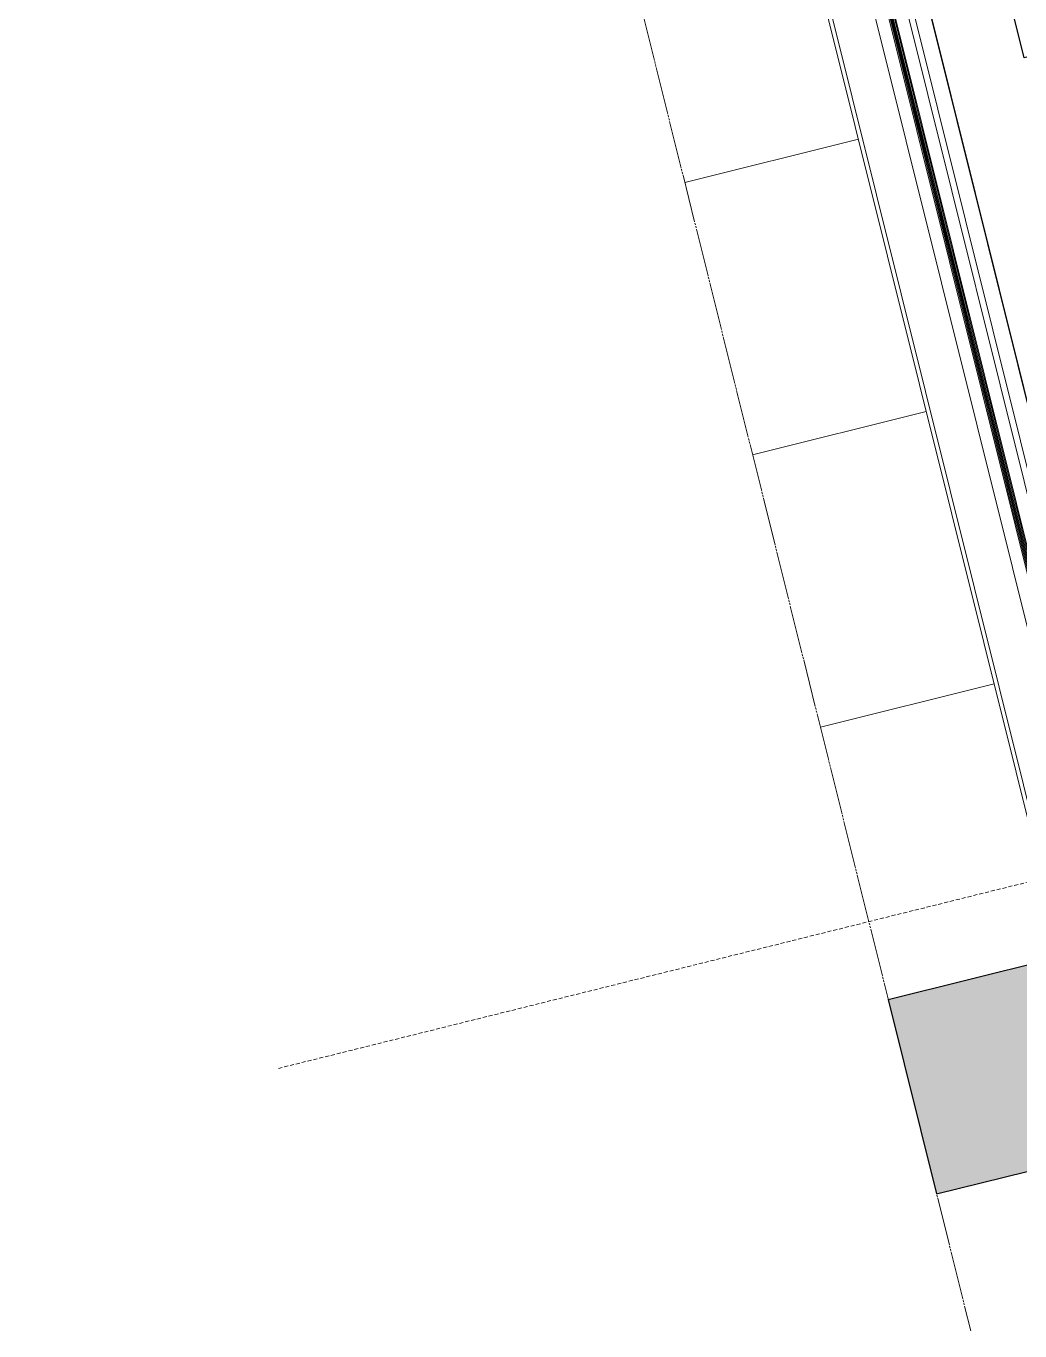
# Model space of a CAD drawing. Header units: inches. Extents: x 122939 to 389145, y 29603 to 574065.
# Drawn here: x 376413 to 377651, y 514603 to 516230 of the extents above; entities that cross this region are included whole.
import ezdxf

# ---------------------------------------------------------------- set-up
doc = ezdxf.new("R2010")
doc.units = ezdxf.units.IN
doc.header["$MEASUREMENT"] = 0
for name, pattern in [('DASHED', [0.75, 0.5, -0.25]), ('HIDDEN', [0.375, 0.25, -0.125]), ('PHANTOM-Z', [69.2, 60, -1.4, 2.5, -1.4, 2.5, -1.4])]:
    doc.linetypes.add(name, pattern=pattern)
for name, color, linetype, lineweight in [('a-cut', 30, 'PHANTOM-Z', 18), ('A-GLAZ', 134, 'Continuous', 18), ('A-RNDR-ALUM', 1, 'Continuous', 9), ('A-RNDR-PT36', 253, 'Continuous', 20), ('A-WALL-TILE', 8, 'Continuous', 9)]:
    doc.layers.add(name, color=color, linetype=linetype, lineweight=lineweight)
for name, color, linetype in [('A-Hidden', 8, 'HIDDEN'), ('A-WALL', 7, 'Continuous'), ('Calliper_wall hatch_CHB', 8, 'Continuous'), ('gypsum', 31, 'Continuous')]:
    doc.layers.add(name, color=color, linetype=linetype)

msp = doc.modelspace()

# ---------------------------------------------------------------- hatches: boundary and pattern name
at = {"layer": 'Calliper_wall hatch_CHB', "ltscale": 300}
h = msp.add_hatch(dxfattribs=at)
h.set_pattern_fill('AR-CONC', color=256, scale=10, style=0)
h.set_pattern_definition([(63.971423, (252245.07, 457562.75), (71.11917, 11.227812), [7.5, -82.5]), (8.971423, (252245.07, 457562.75), (-31.625426, 69.643965), [6, -66]), (114.42287, (252251, 457563.69), (39.493744, 80.871776), [6.37402, -70.11421]), (60.15562, (252240.24, 457582.16), (107.5631, 9.704993), [11.25, -123.75]), (110.60706, (252249.21, 457582.97), (67.1822, 117.09634), [9.561034, -105.17138]), (5.15559, (252240.24, 457582.16), (67.1822, 117.09634), [9, -99]), (34.971423, (252251.155, 457579.72), (67.645578, -24.659192), [7.5, -82.5]), (339.971423, (252251.155, 457579.72), (6.103844, 76.244295), [6, -66]), (85.42287, (252256.79, 457577.67), (73.74942, 51.585102), [6.37402, -70.11421]), (51.471423, (252245.073, 457562.752), (-6.857308, 32.598146), [0, -65.2, 0, -67, 0, -66.25]), (21.471423, (252245.073, 457562.752), (16.006101, 44.62585), [0, -38.2, 0, -63.7, 0, -25.25]), (341.471423, (252223.433, 457557.368), (52.3475577, 10.6997366), [0, -25, 0, -78, 0, -103.5]), (331.471423, (252213.73, 457554.953), (54.17642, 23.794676), [0, -32.5, 0, -51.8, 0, -73.5])])
h.paths.add_polyline_path([(377547.511, 514773.888), (377487.151, 515016.492), (383006.953, 516389.81), (383067.312, 516147.205)])

# ---------------------------------------------------------------- linework, layer by layer
at = {"layer": 'a-cut'}
msp.add_line((376412.752, 519334.845, 0), (377590.002, 514603.102, 0), dxfattribs=at)
at = {"layer": 'A-GLAZ'}
for p, q in [((377089.378, 517842.512, 0.001), (377760.556, 515144.834, 0.003)), ((377090.673, 517842.834, 0.001), (377761.851, 515145.156, 0.003)), ((377091.969, 517843.156, 0.001), (377763.146, 515145.478, 0.003)), ((377093.264, 517843.479, 0.001), (377764.442, 515145.8, 0.003)), ((377094.559, 517843.801, 0.001), (377765.737, 515146.123, 0.003)), ((377095.854, 517844.123, 0.001), (377767.032, 515146.445, 0.003)), ((377097.149, 517844.445, 0.001), (377768.327, 515146.767, 0.003))]:
    msp.add_line(p, q, dxfattribs=at)
at = {"layer": 'A-Hidden', "linetype": 'DASHED', "lineweight": 0, "ltscale": 10}
msp.add_line((376727.15, 514930.454, 0), (384641.132, 516899.439, 0), dxfattribs=at)
at = {"layer": 'A-RNDR-ALUM'}
for p, q in [((377793.401, 515144.188, 0.003), (377117.373, 517861.363, 0.001)), ((377696.375, 515120.071, 0), (377020.346, 517837.246, 0.001))]:
    msp.add_line(p, q, dxfattribs=at)
at = {"layer": 'A-RNDR-PT36'}
for p, q in [((376838.181, 519066.29, 0), (377824.902, 515100.524, 0)), ((376716.895, 519036.114, -0.001), (377703.574, 515070.338, -0.001)), ((377742.174, 515152.089, 0.003), (377075.815, 517830.4, 0.001)), ((377114.67, 517840.067, 0.001), (377781.03, 515161.756, 0.003))]:
    msp.add_line(p, q, dxfattribs=at)
at = {"layer": 'A-WALL'}
for p, q in [((377487.151, 515016.492, 0), (383006.953, 516389.81, 0.001)), ((377547.511, 514773.888, 0), (383067.312, 516147.205, 0.001)), ((377487.151, 515016.492, 0), (377547.511, 514773.888, 0))]:
    msp.add_line(p, q, dxfattribs=at)
at = {"layer": 'A-WALL-TILE'}
for p, q in [((377233.641, 516035.429, 0), (377450.064, 516089.275, 0)), ((377318.144, 515695.784, 0), (377534.567, 515749.629, 0)), ((377402.648, 515356.138, 0), (377619.07, 515409.984, 0))]:
    msp.add_line(p, q, dxfattribs=at)
at = {"layer": 'gypsum', "color": 8}
msp.add_line((377807.976, 515168.447, 0), (376931.556, 518691.058, 0), dxfattribs=at)
at = {"layer": 'gypsum', "elevation": 0}
msp.add_lwpolyline([(378343.337, 516361.82), (377656.623, 516190.967), (377248.993, 517829.363), (377935.707, 518000.216)], close=True, dxfattribs=at)

doc.saveas('drawing.dxf')
